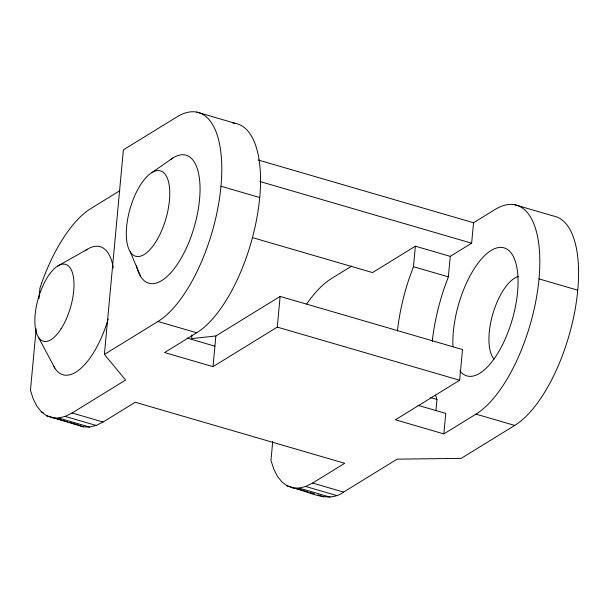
<?xml version="1.0" encoding="UTF-8"?>
<svg xmlns="http://www.w3.org/2000/svg" width="609" height="609" viewBox="0 0 609 609"><rect width="100%" height="100%" fill="white"/><g stroke="black" fill="none" stroke-linecap="round" stroke-linejoin="round"><path stroke-width="0.91" d="M36.159 328.83L30.45 390.384L33.312 399.116L36.997 406.332L41.442 411.912L46.573 415.764L83.311 426.848L89.546 427.069L96.176 425.447L103.081 422.022L135.206 402.252L344.724 463.289L312.592 483.059L305.688 486.484L299.065 488.106L292.83 487.885L287.098 485.83L281.959 481.985L277.514 476.405L273.829 469.189L270.967 460.457L272.725 441.517M38.976 298.517L39.935 288.103A111.112 46.474 -73.8 0 1 91.053 208.415L119.821 190.708M52.305 417.82L58.54 418.033L65.171 416.419L72.075 412.993L125.621 380.039L104.398 354.438L123.376 149.86L176.922 116.905A111.112 46.474 -73.8 0 1 220.976 186.24L259.731 197.529M191.949 334.851L191.599 338.612L215.868 335.97L280.125 296.423L462.505 349.558L459.658 380.244L395.408 419.791L443.854 433.905L475.979 414.135A111.112 46.474 -73.8 0 0 539.011 278.892A111.112 46.474 -73.8 0 0 494.957 209.557L473.543 222.742L258.147 159.992M232.828 123.056A111.112 46.474 -73.8 0 1 257.386 215.137A111.112 46.474 -73.8 0 1 196.699 332.773L164.575 352.542L213.021 366.656L215.868 335.97M213.021 366.656L277.278 327.109L280.125 296.423M397.411 331.052A111.112 46.474 -73.8 0 1 408.959 279.082L413.473 266.696L415.376 246.196L450.257 256.359L471.64 243.197L473.543 222.742M435.915 410.656L436.957 399.466L435.511 395.058M432.291 341.215A111.112 46.474 -73.8 0 1 443.847 289.237L448.353 276.859L450.257 256.359M443.854 433.905L445.758 413.389L417.941 405.32M432.367 341.017L432.588 339.129M151.847 172.636L173.123 157.822M104.398 354.438L157.944 321.483A111.112 46.474 -73.8 0 0 220.976 186.24M351.781 266.049L331.57 278.488A111.112 46.474 -73.8 0 0 306.647 303.99M415.376 246.196L372.51 272.581L252.263 237.548M292.83 487.885C309.151 491.448 327.726 503.62 343.605 492.095L397.144 459.14L461.196 458.379L514.734 425.425A111.112 46.474 -73.8 0 0 574.888 310.773A111.112 46.474 -73.8 0 0 553.482 216.02L514.727 204.731M57.847 265.981L87.254 249.332M196.692 112.079L235.447 123.376M259.906 181.512L471.64 243.197M539.011 278.892L577.766 290.181M413.473 266.696L448.353 276.859M277.278 327.109L459.658 380.244M430.692 397.647L436.957 399.466M157.944 321.483L196.699 332.773M475.979 414.135L514.734 425.425M72.075 412.993L103.081 422.022M312.592 483.059L343.605 492.095M65.171 416.419L96.176 425.447M305.688 486.484L336.693 495.52M41.442 411.912L43.262 412.445M58.54 418.033L89.546 427.069M299.065 488.106L330.07 497.134M46.573 415.764L52.96 417.622M54.78 418.155L67.553 421.877M69.373 422.41L76.665 424.534M287.098 485.83L293.477 487.695M295.304 488.228L308.07 491.943M309.897 492.475L314.457 493.8M187.115 338.064L214.924 346.194M318.104 494.866L323.836 496.921M77.579 424.8L83.311 426.848M38.39 337.226L54.825 368.08M130.227 251.799L140.694 276.57M85.153 250.748A66.663 27.885 -73.8 0 1 113.282 268.036M108.181 319.032A66.663 27.885 -73.8 0 1 53.965 366.626M452.967 346.826A66.663 27.885 -73.8 0 1 493.328 249.271A66.663 27.885 -73.8 0 1 512.885 317.388A66.663 27.885 -73.8 0 1 459.856 370.828M493.983 358.998A44.442 18.59 -73.8 0 1 492.94 313.566A44.442 18.59 -73.8 0 1 518.381 276.532M171.022 159.238A66.663 27.885 -73.8 0 1 200.041 187.306A66.663 27.885 -73.8 0 1 172.971 270.221A66.663 27.885 -73.8 0 1 136.37 265.364M61.113 328.761A39.996 16.732 -73.8 0 0 67.028 264.976A39.996 16.732 -73.8 0 0 35.155 314.663A39.996 16.732 -73.8 0 0 61.113 328.761M155.478 242.39A44.442 18.59 -73.8 0 0 162.047 171.525A44.442 18.59 -73.8 0 0 126.634 226.731A44.442 18.59 -73.8 0 0 155.478 242.39"/></g></svg>
